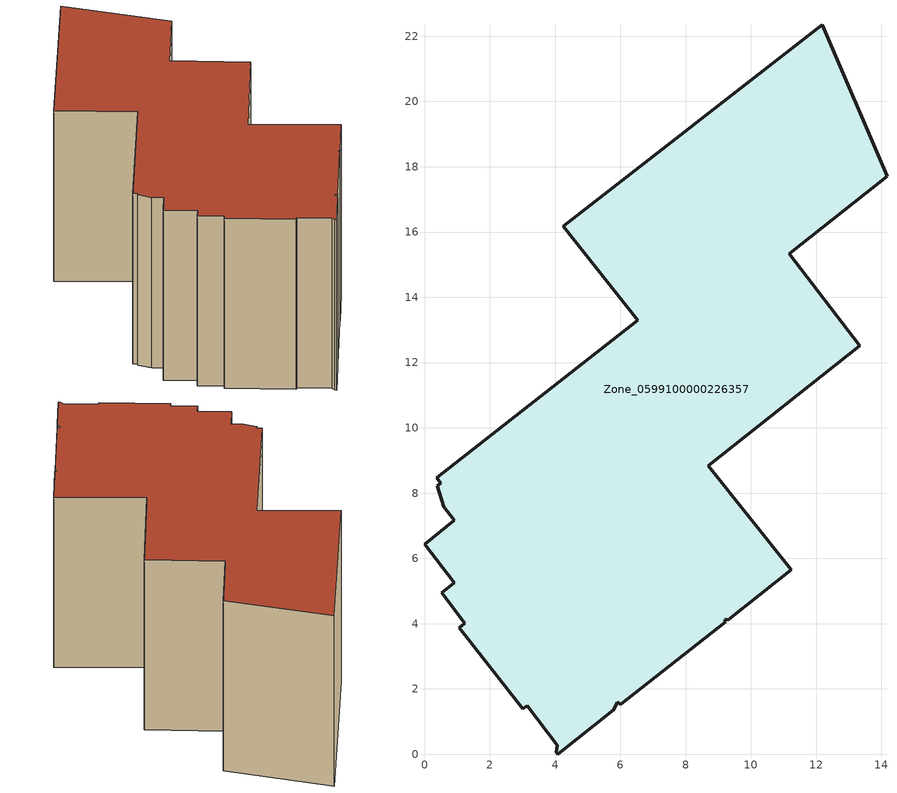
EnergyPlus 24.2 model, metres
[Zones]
Zone_0599100000226357
 floor ground (C_G): 4.09,0 4.04,0.07 4.07,0.27 3.15,1.49 3.01,1.39 1.07,3.88 1.23,4.01 0.52,4.95 0.91,5.25 0,6.44 0.91,7.17 0.58,7.59 0.39,8.23 0.5,8.31 0.37,8.47 6.53,13.3 4.25,16.18 12.19,22.35 14.17,17.7 11.17,15.33 13.33,12.52 8.7,8.84 11.24,5.65 9.31,4.13 9.2,4.13 9.22,4.06 6.02,1.52 5.9,1.6 5.8,1.36 z0
 wall outside (C_F): 11.17,15.33 14.17,17.7 12.19,22.35 4.25,16.18 6.53,13.3 0.37,8.47 0.5,8.31 0.39,8.23 0.58,7.59 0.91,7.17 0,6.44 0.91,5.25 0.52,4.95 1.23,4.01 1.07,3.88 3.01,1.39 3.15,1.49 4.07,0.27 4.04,0.07 4.09,0 5.8,1.36 5.9,1.6 6.02,1.52 9.22,4.06 9.2,4.13 9.31,4.13 11.24,5.65 8.7,8.84 13.33,12.52 11.17,15.33 z0:8.35
 roof outside (C_R): 6.02,1.52 9.22,4.06 9.2,4.13 9.31,4.13 11.24,5.65 8.7,8.84 13.33,12.52 11.17,15.33 14.17,17.7 12.19,22.35 4.25,16.18 6.53,13.3 0.37,8.47 0.5,8.31 0.39,8.23 0.58,7.59 0.91,7.17 0,6.44 0.91,5.25 0.52,4.95 1.23,4.01 1.07,3.88 3.01,1.39 3.15,1.49 4.07,0.27 4.04,0.07 4.09,0 5.8,1.36 5.9,1.6 z8.35
[BUILDING]
Pand.0599100000226357: North Axis=0; Terrain=City; Loads Convergence Tolerance Value=0.04; Temperature Convergence Tolerance Value=0.4; Solar Distribution=FullExterior; Maximum Number of Warmup Days=25; Minimum Number of Warmup Days=1
[Site:Location]
Rotterdam.The.Hague.AP_ZH_NLD Design_Conditions: Latitude=51.96; Longitude=4.45; Time Zone=1; Elevation=-4.5
[SITE:GROUNDTEMPERATURE:BUILDINGSURFACE]
18, 18, 18, 18, 18, 18, 18, 18, 18, 18, 18, 18
[MATERIAL] Thermal Absorptance=0.9; Solar Absorptance=0.7; Visible Absorptance=0.7
Name | Roughness | Thickness | Conductivity | Density | Specific Heat
G.D.1965 | MediumSmooth | 0.15 | 1 | 540 | 1210
F.D.1965 | Rough | 0.3 | 0.857143 | 1920 | 840
R.D.1965 | MediumRough | 0.2 | 0.08 | 1500 | 1000
[CONSTRUCTION]
C_G: G.D.1965
C_F: F.D.1965
C_R: R.D.1965
[ZONE]
Zone_0599100000226357: Type=1; Multiplier=1; Ceiling Height=Autocalculate; Volume=Autocalculate; Floor Area=autocalculate; Part of Total Floor Area=Yes
[ZONEINFILTRATION:DESIGNFLOWRATE]
Infil_Zone_0599100000226357: Zone or ZoneList or Space or SpaceList=Zone_0599100000226357; Schedule=AlwaysOn; Design Flow Rate Calculation Method=Flow/Area; Flow Rate per Floor Area=0.0042; Constant Term Coefficient=1; Temperature Term Coefficient=0; Velocity Term Coefficient=0; Velocity Squared Term Coefficient=0
[HVACTEMPLATE:ZONE:IDEALLOADSAIRSYSTEM]
Zone_0599100000226357: Maximum Heating Supply Air Temperature=50; Minimum Cooling Supply Air Temperature=13; Maximum Heating Supply Air Humidity Ratio=0.0156; Minimum Cooling Supply Air Humidity Ratio=0.0077; Heating Limit=NoLimit; Cooling Limit=NoLimit; Dehumidification Control Type=ConstantSensibleHeatRatio; Cooling Sensible Heat Ratio=0.7; Dehumidification Setpoint=60; Humidification Control Type=None; Humidification Setpoint=30; Outdoor Air Method=None; Outdoor Air Flow Rate per Person=0.00944; Outdoor Air Flow Rate per Zone Floor Area=0; Outdoor Air Flow Rate per Zone=0; Demand Controlled Ventilation Type=None; Outdoor Air Economizer Type=NoEconomizer; Heat Recovery Type=None; Sensible Heat Recovery Effectiveness=0.7; Latent Heat Recovery Effectiveness=0.65
[ZONECONTROL:THERMOSTAT]
ThermostatControl_Zone_0599100000226357: Zone or ZoneList=Zone_0599100000226357; Control Type Schedule=DualSetpointControlType; Control 1=Thermostat_Zone_0599100000226357; Temperature Difference Between Cutout And Setpoint=0
[THERMOSTATSETPOINT:DUALSETPOINT]
Thermostat_Zone_0599100000226357: Heating Setpoint Temperature Schedule=HeatingSetpoint_Zone_0599100000226357; Cooling Setpoint Temperature Schedule=CoolingSetpoint_Zone_0599100000226357
[SCHEDULE:COMPACT]
HeatingSetpoint_Zone_0599100000226357: Through: 12/31, For: AllDays, Until: 24:00, 21
CoolingSetpoint_Zone_0599100000226357: Through: 12/31, For: AllDays, Until: 24:00, 24
DualSetpointControlType: Through: 12/31, For: AllDays, Until: 24:00, 4
AlwaysOn: Through: 12/31, For: AllDays, Until: 24:00, 1
